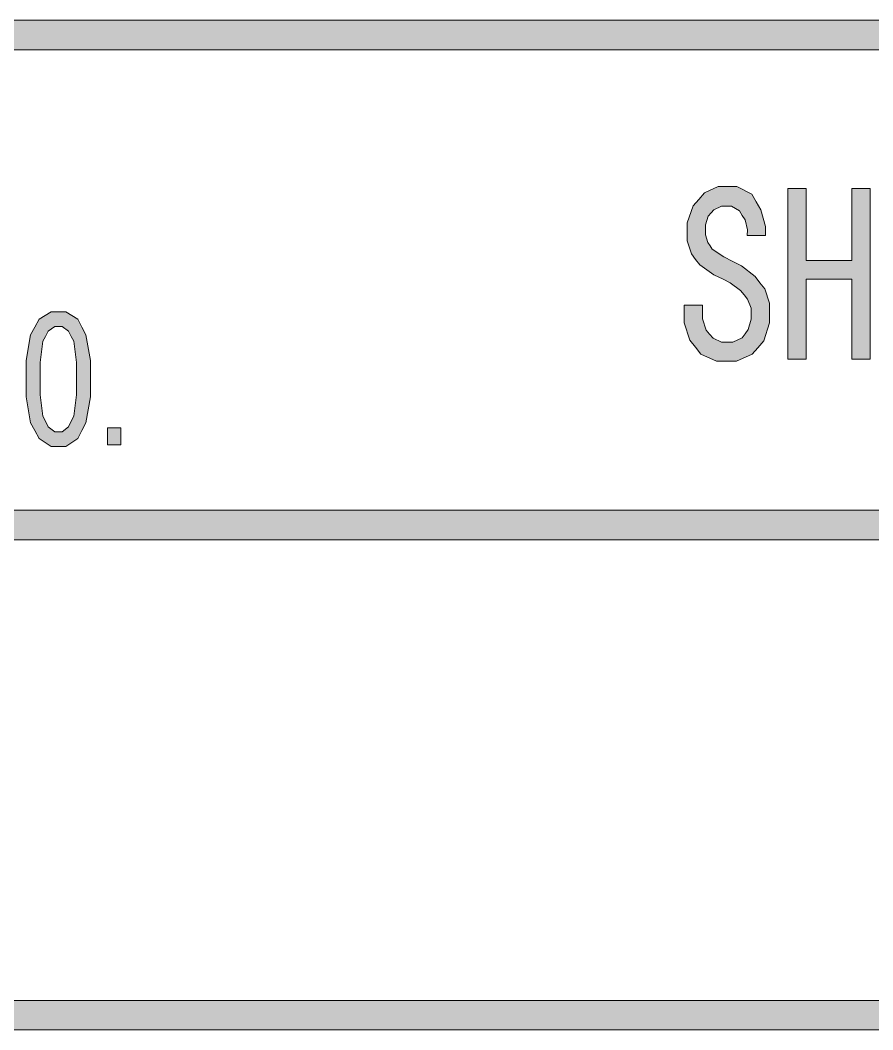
# Model space of a CAD drawing. Header units: millimetres. Extents: x 0 to 829, y 0 to 586.
# Drawn here: x 781.09 to 793.38, y 47.93 to 62.49 of the extents above; entities that cross this region are included whole.
import ezdxf

# ---------------------------------------------------------------- set-up
doc = ezdxf.new("R2010")
doc.units = ezdxf.units.MM

msp = doc.modelspace()

# ---------------------------------------------------------------- hatches: boundary and pattern name
h = msp.add_hatch(color=0)
h.dxf.hatch_style = 2
h.paths.add_polyline_path([(819.294639, 62.491056), (819.294639, 62.064194), (769.958667, 62.064194), (769.958667, 62.491056)])
h = msp.add_hatch(color=0)
h.dxf.hatch_style = 2
h.paths.add_polyline_path([(791.890861, 58.293), (791.890861, 58.127194), (791.809722, 57.866139), (791.725056, 57.767361), (791.640389, 57.672111), (791.414611, 57.573333), (791.269972, 57.573333), (791.125333, 57.573333), (790.899556, 57.675639), (790.821944, 57.774417), (790.740806, 57.876722), (790.659667, 58.127194), (790.659667, 58.278889), (790.659667, 58.381194), (790.92425, 58.381194), (790.92425, 58.293), (790.92425, 58.183639), (790.977167, 58.017833), (791.026556, 57.961389), (791.079472, 57.904944), (791.199417, 57.8485), (791.269972, 57.8485), (791.361694, 57.8485), (791.49575, 57.908472), (791.541611, 57.968444), (791.583944, 58.031944), (791.626278, 58.176583), (791.626278, 58.264778), (791.626278, 58.335333), (791.573361, 58.469389), (791.523972, 58.529361), (791.471056, 58.592861), (791.322889, 58.702222), (791.224111, 58.755139), (791.086528, 58.818639), (790.885444, 58.963278), (790.825472, 59.040889), (790.7655, 59.122028), (790.705528, 59.309), (790.705528, 59.414833), (790.705528, 59.566528), (790.790194, 59.813472), (790.871333, 59.905194), (790.956, 60.000444), (791.153556, 60.092167), (791.269972, 60.092167), (791.418139, 60.092167), (791.636861, 59.982806), (791.700361, 59.869917), (791.767389, 59.757028), (791.834417, 59.517139), (791.834417, 59.386611), (791.569833, 59.386611), (791.573361, 59.46775), (791.541611, 59.612389), (791.499278, 59.675889), (791.460472, 59.739389), (791.344056, 59.806417), (791.269972, 59.806417), (791.199417, 59.806417), (791.090056, 59.757028), (791.05125, 59.711167), (791.008917, 59.665306), (790.970111, 59.538306), (790.970111, 59.460694), (790.970111, 59.393667), (791.001861, 59.284306), (791.033611, 59.234917), (791.065361, 59.189056), (791.231167, 59.076167), (791.361694, 59.012667), (791.488694, 58.949167), (791.682722, 58.793944), (791.753278, 58.702222), (791.823833, 58.614028), (791.890861, 58.409417)])
h = msp.add_hatch(color=0)
h.dxf.hatch_style = 2
h.paths.add_polyline_path([(793.344306, 57.601556), (793.079722, 57.601556), (793.079722, 58.755139), (792.420028, 58.755139), (792.420028, 57.601556), (792.155444, 57.601556), (792.155444, 60.063944), (792.420028, 60.063944), (792.420028, 59.026778), (793.079722, 59.026778), (793.079722, 60.063944), (793.344306, 60.063944)])
h = msp.add_hatch(color=0)
h.paths.add_polyline_path([(782.09775, 57.319333), (782.09775, 57.058278), (782.03425, 56.684333), (781.974278, 56.571444), (781.914306, 56.458556), (781.744972, 56.342139), (781.639139, 56.342139), (781.529778, 56.342139), (781.360444, 56.458556), (781.296944, 56.571444), (781.233444, 56.684333), (781.173472, 57.058278), (781.173472, 57.319333), (781.173472, 57.580389), (781.233444, 57.954333), (781.296944, 58.063694), (781.360444, 58.176583), (781.529778, 58.285944), (781.639139, 58.285944), (781.744972, 58.285944), (781.914306, 58.176583), (781.974278, 58.063694), (782.03425, 57.954333), (782.09775, 57.580389)])
h.paths.add_polyline_path([(781.896667, 57.319333), (781.896667, 57.552167), (781.857861, 57.859083), (781.822583, 57.929639), (781.783778, 58.003722), (781.692056, 58.074278), (781.639139, 58.074278), (781.582694, 58.074278), (781.490972, 58.003722), (781.452167, 57.929639), (781.409833, 57.859083), (781.371028, 57.552167), (781.371028, 57.319333), (781.371028, 57.0865), (781.409833, 56.779583), (781.452167, 56.7055), (781.490972, 56.627889), (781.582694, 56.553806), (781.639139, 56.553806), (781.692056, 56.553806), (781.783778, 56.627889), (781.822583, 56.7055), (781.857861, 56.779583), (781.896667, 57.0865)])
h = msp.add_hatch(color=0)
h.dxf.hatch_style = 2
h.paths.add_polyline_path([(782.538722, 56.366833), (782.344694, 56.366833), (782.344694, 56.61025), (782.538722, 56.61025)])
h = msp.add_hatch(color=0)
h.dxf.hatch_style = 2
h.paths.add_polyline_path([(819.294639, 55.421389), (819.294639, 54.998056), (769.958667, 54.998056), (769.958667, 55.421389)])
h = msp.add_hatch(color=0)
h.dxf.hatch_style = 2
h.paths.add_polyline_path([(819.294639, 48.351722), (819.294639, 47.928389), (769.958667, 47.928389), (769.958667, 48.351722)])

# ---------------------------------------------------------------- linework, layer by layer
at = {"color": 0, "lineweight": 0}
for points in [[(819.294639, 62.491056), (819.294639, 62.064194), (769.958667, 62.064194), (769.958667, 62.491056)], [(791.890861, 58.293), (791.890861, 58.127194), (791.809722, 57.866139), (791.725056, 57.767361), (791.640389, 57.672111), (791.414611, 57.573333), (791.269972, 57.573333), (791.125333, 57.573333), (790.899556, 57.675639), (790.821944, 57.774417), (790.740806, 57.876722), (790.659667, 58.127194), (790.659667, 58.278889), (790.659667, 58.381194), (790.92425, 58.381194), (790.92425, 58.293), (790.92425, 58.183639), (790.977167, 58.017833), (791.026556, 57.961389), (791.079472, 57.904944), (791.199417, 57.8485), (791.269972, 57.8485), (791.361694, 57.8485), (791.49575, 57.908472), (791.541611, 57.968444), (791.583944, 58.031944), (791.626278, 58.176583), (791.626278, 58.264778), (791.626278, 58.335333), (791.573361, 58.469389), (791.523972, 58.529361), (791.471056, 58.592861), (791.322889, 58.702222), (791.224111, 58.755139), (791.086528, 58.818639), (790.885444, 58.963278), (790.825472, 59.040889), (790.7655, 59.122028), (790.705528, 59.309), (790.705528, 59.414833), (790.705528, 59.566528), (790.790194, 59.813472), (790.871333, 59.905194), (790.956, 60.000444), (791.153556, 60.092167), (791.269972, 60.092167), (791.418139, 60.092167), (791.636861, 59.982806), (791.700361, 59.869917), (791.767389, 59.757028), (791.834417, 59.517139), (791.834417, 59.386611), (791.569833, 59.386611), (791.573361, 59.46775), (791.541611, 59.612389), (791.499278, 59.675889), (791.460472, 59.739389), (791.344056, 59.806417), (791.269972, 59.806417), (791.199417, 59.806417), (791.090056, 59.757028), (791.05125, 59.711167), (791.008917, 59.665306), (790.970111, 59.538306), (790.970111, 59.460694), (790.970111, 59.393667), (791.001861, 59.284306), (791.033611, 59.234917), (791.065361, 59.189056), (791.231167, 59.076167), (791.361694, 59.012667), (791.488694, 58.949167), (791.682722, 58.793944), (791.753278, 58.702222), (791.823833, 58.614028), (791.890861, 58.409417)], [(793.344306, 57.601556), (793.079722, 57.601556), (793.079722, 58.755139), (792.420028, 58.755139), (792.420028, 57.601556), (792.155444, 57.601556), (792.155444, 60.063944), (792.420028, 60.063944), (792.420028, 59.026778), (793.079722, 59.026778), (793.079722, 60.063944), (793.344306, 60.063944)], [(782.09775, 57.319333), (782.09775, 57.058278), (782.03425, 56.684333), (781.974278, 56.571444), (781.914306, 56.458556), (781.744972, 56.342139), (781.639139, 56.342139), (781.529778, 56.342139), (781.360444, 56.458556), (781.296944, 56.571444), (781.233444, 56.684333), (781.173472, 57.058278), (781.173472, 57.319333), (781.173472, 57.580389), (781.233444, 57.954333), (781.296944, 58.063694), (781.360444, 58.176583), (781.529778, 58.285944), (781.639139, 58.285944), (781.744972, 58.285944), (781.914306, 58.176583), (781.974278, 58.063694), (782.03425, 57.954333), (782.09775, 57.580389)], [(781.896667, 57.319333), (781.896667, 57.552167), (781.857861, 57.859083), (781.822583, 57.929639), (781.783778, 58.003722), (781.692056, 58.074278), (781.639139, 58.074278), (781.582694, 58.074278), (781.490972, 58.003722), (781.452167, 57.929639), (781.409833, 57.859083), (781.371028, 57.552167), (781.371028, 57.319333), (781.371028, 57.0865), (781.409833, 56.779583), (781.452167, 56.7055), (781.490972, 56.627889), (781.582694, 56.553806), (781.639139, 56.553806), (781.692056, 56.553806), (781.783778, 56.627889), (781.822583, 56.7055), (781.857861, 56.779583), (781.896667, 57.0865)], [(782.538722, 56.366833), (782.344694, 56.366833), (782.344694, 56.61025), (782.538722, 56.61025)], [(819.294639, 55.421389), (819.294639, 54.998056), (769.958667, 54.998056), (769.958667, 55.421389)], [(819.294639, 48.351722), (819.294639, 47.928389), (769.958667, 47.928389), (769.958667, 48.351722)]]:
    msp.add_lwpolyline(points, close=True, dxfattribs=at)

doc.saveas('drawing.dxf')
